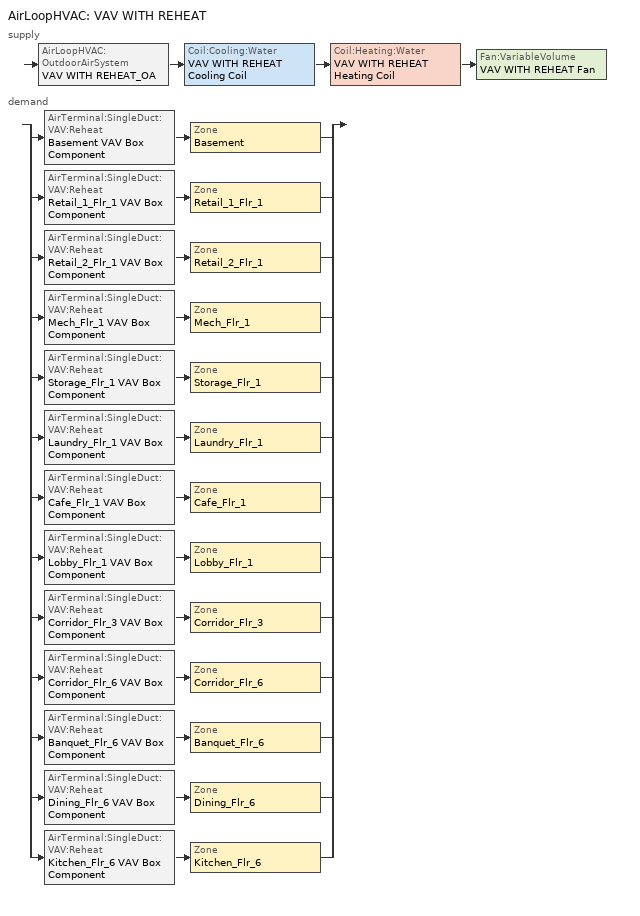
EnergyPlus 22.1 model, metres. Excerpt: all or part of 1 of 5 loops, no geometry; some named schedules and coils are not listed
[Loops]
AirLoopHVAC 'VAV WITH REHEAT'
 supply: AirLoopHVAC:OutdoorAirSystem 'VAV WITH REHEAT_OA' > Coil:Cooling:Water 'VAV WITH REHEAT Cooling Coil' > Coil:Heating:Water 'VAV WITH REHEAT Heating Coil' > Fan:VariableVolume 'VAV WITH REHEAT Fan'
 demand: split
  | AirTerminal:SingleDuct:VAV:Reheat 'Basement VAV Box Component' > Zone 'Basement'
  | AirTerminal:SingleDuct:VAV:Reheat 'Retail_1_Flr_1 VAV Box Component' > Zone 'Retail_1_Flr_1'
  | AirTerminal:SingleDuct:VAV:Reheat 'Retail_2_Flr_1 VAV Box Component' > Zone 'Retail_2_Flr_1'
  | AirTerminal:SingleDuct:VAV:Reheat 'Mech_Flr_1 VAV Box Component' > Zone 'Mech_Flr_1'
  | AirTerminal:SingleDuct:VAV:Reheat 'Storage_Flr_1 VAV Box Component' > Zone 'Storage_Flr_1'
  | AirTerminal:SingleDuct:VAV:Reheat 'Laundry_Flr_1 VAV Box Component' > Zone 'Laundry_Flr_1'
  | AirTerminal:SingleDuct:VAV:Reheat 'Cafe_Flr_1 VAV Box Component' > Zone 'Cafe_Flr_1'
  | AirTerminal:SingleDuct:VAV:Reheat 'Lobby_Flr_1 VAV Box Component' > Zone 'Lobby_Flr_1'
  | AirTerminal:SingleDuct:VAV:Reheat 'Corridor_Flr_3 VAV Box Component' > Zone 'Corridor_Flr_3'
  | AirTerminal:SingleDuct:VAV:Reheat 'Corridor_Flr_6 VAV Box Component' > Zone 'Corridor_Flr_6'
  | AirTerminal:SingleDuct:VAV:Reheat 'Banquet_Flr_6 VAV Box Component' > Zone 'Banquet_Flr_6'
  | AirTerminal:SingleDuct:VAV:Reheat 'Dining_Flr_6 VAV Box Component' > Zone 'Dining_Flr_6'
  | AirTerminal:SingleDuct:VAV:Reheat 'Kitchen_Flr_6 VAV Box Component' > Zone 'Kitchen_Flr_6'
[Refrigeration:Case] Availability Schedule=ALWAYS_ON; Zone=Kitchen_Flr_6; Rated Ambient Temperature {C}=23.88; Rated Ambient Relative Humidity {percent}=55; Latent Case Credit Curve Type=CaseTemperatureMethod; Case Lighting Schedule=walkin_occ_lght_SCH_2; Fraction of Lighting Energy to Case=1; Case Anti-Sweat Heater Power per Unit Length {W/m}=0; Minimum Anti-Sweat Heater Power per Unit Length {W/m}=0; Anti-Sweat Heater Control Type=None; Humidity at Zero Anti-Sweat Heater Energy {percent}=0; Case Height {m}=0; Defrost Energy Correction Curve Type=None
Name | Rated Total Cooling Capacity per Unit Length {W/m} | Rated Latent Heat Ratio | Rated Runtime Fraction | Case Length {m} | Case Operating Temperature {C} | Latent Case Credit Curve | Standard Case Fan Power per Unit Length {W/m} | Operating Case Fan Power per Unit Length {W/m} | Standard Case Lighting Power per Unit Length {W/m} | Fraction of Anti-Sweat Heater Energy to Case | Case Defrost Power per Unit Length {W/m} | Case Defrost Type | Case Defrost Schedule | Case Defrost Drip-Down Schedule | Under Case HVAC Return Air Fraction | Refrigerated Case Restocking Schedule | Case Credit Fraction Schedule
Kitchen_Flr_6_Case:1_WALKINFREEZER | 367 | 0.1 | 0.4 | 7.32 | -23 | Kitchen_Flr_6_Case:1_WALKINFREEZERSingleShelfHorizontal_LatentEnergyMult | 9.71429 | 9.71429 | 16.4 | 0 | 273 | ELECTRIC | Kitchen_Flr_6_Case:1_WALKINFREEZER_CaseDefrost2aDaySched | Kitchen_Flr_6_Case:1_WALKINFREEZER_CaseDripDown2aDaySched | 0 | Kitchen_Flr_6_Case:1_WALKINFREEZER_WalkInStockingSched | Kitchen_Flr_6_Case:1_WALKINFREEZER_CaseCreditReduxSched
Kitchen_Flr_6_Case:2_SELFCONTAINEDDISPLAYCASE | 734 | 0.08 | 0.85 | 3.66 | 2 | Kitchen_Flr_6_Case:2_SELFCONTAINEDDISPLAYCASEMultiShelfVertical_LatentEnergyMult | 15.7143 | 15.7143 | 33 | 0.2 | 0 | NONE |  |  | 0.05 | Kitchen_Flr_6_Case:2_SELFCONTAINEDDISPLAYCASE_CaseStockingSched
[Refrigeration:CompressorRack] Heat Rejection Location=ZONE; Design Condenser Fan Power {W}=350; Condenser Type=AIRCOOLED
Name | Design Compressor Rack COP {W/W} | Compressor Rack COP Function of Temperature Curve | Condenser Fan Power Function of Temperature Curve | Refrigeration Case Name or WalkIn Name or CaseAndWalkInList
RACK1 | 2.32 | RACK1_RackCOPfTCurve | RACK1_RackCondFanCurve2 | Kitchen_Flr_6_Case:1_WALKINFREEZER
RACK2 | 6.98 | RACK2_RackCOPfTCurve |  | Kitchen_Flr_6_Case:2_SELFCONTAINEDDISPLAYCASE
[EnergyManagementSystem:Sensor]
Name | Output:Variable or Output:Meter Index Key | Output:Variable or Output:Meter
vav_with_reheat_OA_VRP | VAV WITH REHEAT | Air System Outdoor Air Mechanical Ventilation Requested Mass Flow Rate
vav_with_reheat_OA | VAV WITH REHEAT | Air System Outdoor Air Mass Flow Rate
vav_with_reheat_SUPPLY_FLOW | VAV WITH REHEAT_OA-VAV WITH REHEAT_CoolCNode | System Node Standard Density Volume Flow Rate
[DesignSpecification:ZoneAirDistribution] Zone Air Distribution Effectiveness in Cooling Mode=1; Zone Air Distribution Effectiveness in Heating Mode=1
Name | Minimum Zone Ventilation Efficiency
VAV_Zone_AirDistribution | 0.6
CM DSZAD Building
[ThermostatSetpoint:DualSetpoint] Heating Setpoint Temperature Schedule=HTGSETP_SCH; Cooling Setpoint Temperature Schedule=CLGSETP_SCH
Basement Dual SP Control; Retail_1_Flr_1 Dual SP Control; Retail_2_Flr_1 Dual SP Control; Mech_Flr_1 Dual SP Control; Storage_Flr_1 Dual SP Control; Laundry_Flr_1 Dual SP Control; Cafe_Flr_1 Dual SP Control; Lobby_Flr_1 Dual SP Control; Corridor_Flr_3 Dual SP Control; Corridor_Flr_6 Dual SP Control; Banquet_Flr_6 Dual SP Control; Dining_Flr_6 Dual SP Control; Kitchen_Flr_6 Dual SP Control
[Sizing:System]
VAV WITH REHEAT: Type of Load to Size On=Sensible; Design Outdoor Air Flow Rate {m3/s}=9.3292; Central Heating Maximum System Air Flow Ratio=0.3; Preheat Design Temperature {C}=7; Preheat Design Humidity Ratio {kgWater/kgDryAir}=0.008; Precool Design Temperature {C}=12.8; Precool Design Humidity Ratio {kgWater/kgDryAir}=0.008; Central Cooling Design Supply Air Temperature {C}=12.8; Central Heating Design Supply Air Temperature {C}=16.7; Type of Zone Sum to Use=Coincident; 100% Outdoor Air in Cooling=No; 100% Outdoor Air in Heating=No; Central Cooling Design Supply Air Humidity Ratio {kgWater/kgDryAir}=0.0085; Central Heating Design Supply Air Humidity Ratio {kgWater/kgDryAir}=0.008; Cooling Supply Air Flow Rate Method=DesignDay; Cooling Supply Air Flow Rate {m3/s}=0; Heating Supply Air Flow Rate Method=DesignDay; Heating Supply Air Flow Rate {m3/s}=0; System Outdoor Air Method=ZoneSum
[AirLoopHVAC]
VAV WITH REHEAT: Design Supply Air Flow Rate {m3/s}=AUTOSIZE
[SetpointManager:Warmest]
VAV WITH REHEAT Supply Air Temperature Manager: Control Variable=Temperature; HVAC Air Loop=VAV WITH REHEAT; Minimum Setpoint Temperature {C}=12.8; Maximum Setpoint Temperature {C}=15.6; Strategy=MaximumTemperature; Setpoint Node or NodeList=VAV WITH REHEAT Supply Equipment Outlet Node
[SetpointManager:MixedAir] Control Variable=Temperature
Name | Setpoint Node or NodeList
VAV WITH REHEAT_CoolC SAT Manager | VAV WITH REHEAT_CoolC-VAV WITH REHEAT_HeatCNode
VAV WITH REHEAT_HeatC MixedAir Manager | VAV WITH REHEAT_HeatC-VAV WITH REHEAT FanNode
VAV WITH REHEAT_OAMixed Air Temp Manager | VAV WITH REHEAT_OA-VAV WITH REHEAT_CoolCNode
[Controller:OutdoorAir]
VAV WITH REHEAT_OA_Controller: Minimum Outdoor Air Flow Rate {m3/s}=0; Maximum Outdoor Air Flow Rate {m3/s}=AUTOSIZE; Economizer Control Type=DifferentialDryBulb; Economizer Control Action Type=ModulateFlow; Economizer Maximum Limit Enthalpy {J/kg}=64000; Lockout Type=LockoutWithHeating; Minimum Limit Type=FixedMinimum; Minimum Outdoor Air Schedule=MinOA_MotorizedDamper_Sched; Maximum Fraction of Outdoor Air Schedule=VAV WITH REHEAT Max OA Fraction; Mechanical Ventilation Controller=VAV WITH REHEAT_DCV
[Fan:VariableVolume]
VAV WITH REHEAT Fan: Availability Schedule=HVACOperationSchd; Fan Total Efficiency=0.6201; Pressure Rise {Pa}=1389.42; Maximum Flow Rate {m3/s}=AUTOSIZE; Fan Power Minimum Flow Rate Input Method=FixedFlowRate; Fan Power Minimum Air Flow Rate {m3/s}=0; Motor Efficiency=0.954; Motor In Airstream Fraction=1; Fan Power Coefficient 1=0.0408; Fan Power Coefficient 2=0.088; Fan Power Coefficient 3=-0.0729; Fan Power Coefficient 4=0.9437; Fan Power Coefficient 5=0
[Controller:MechanicalVentilation]
VAV WITH REHEAT_DCV: Availability Schedule=ALWAYS_ON; Demand Controlled Ventilation=Yes; System Outdoor Air Method=Standard62.1VentilationRateProcedure; Zone 1=Basement; Design Specification Outdoor Air Object Name 1=SZ DSOA Basement; Design Specification Zone Air Distribution Object Name 1=CM DSZAD Building; Zone 2=Retail_1_Flr_1; Design Specification Outdoor Air Object Name 2=SZ DSOA Retail_1_Flr_1; Design Specification Zone Air Distribution Object Name 2=CM DSZAD Building; Zone 3=Retail_2_Flr_1; Design Specification Outdoor Air Object Name 3=SZ DSOA Retail_2_Flr_1; Design Specification Zone Air Distribution Object Name 3=CM DSZAD Building; Zone 4=Mech_Flr_1; Design Specification Outdoor Air Object Name 4=SZ DSOA Mech_Flr_1; Design Specification Zone Air Distribution Object Name 4=CM DSZAD Building; Zone 5=Storage_Flr_1; Design Specification Outdoor Air Object Name 5=SZ DSOA Storage_Flr_1; Design Specification Zone Air Distribution Object Name 5=CM DSZAD Building; Zone 6=Laundry_Flr_1; Design Specification Outdoor Air Object Name 6=SZ DSOA Laundry_Flr_1; Design Specification Zone Air Distribution Object Name 6=CM DSZAD Building; Zone 7=Cafe_Flr_1; Design Specification Outdoor Air Object Name 7=SZ DSOA Cafe_Flr_1; Design Specification Zone Air Distribution Object Name 7=CM DSZAD Building; Zone 8=Lobby_Flr_1; Design Specification Outdoor Air Object Name 8=SZ DSOA Lobby_Flr_1; Design Specification Zone Air Distribution Object Name 8=CM DSZAD Building; Zone 9=Corridor_Flr_3; Design Specification Outdoor Air Object Name 9=SZ DSOA Corridor_Flr_3; Design Specification Zone Air Distribution Object Name 9=CM DSZAD Building; Zone 10=Corridor_Flr_6; Design Specification Outdoor Air Object Name 10=SZ DSOA Corridor_Flr_6; Design Specification Zone Air Distribution Object Name 10=CM DSZAD Building; Zone 11=Banquet_Flr_6; Design Specification Outdoor Air Object Name 11=SZ DSOA Banquet_Flr_6; Design Specification Zone Air Distribution Object Name 11=CM DSZAD Building; Zone 12=Dining_Flr_6; Design Specification Outdoor Air Object Name 12=SZ DSOA Dining_Flr_6; Design Specification Zone Air Distribution Object Name 12=CM DSZAD Building; Zone 13=Kitchen_Flr_6; Design Specification Outdoor Air Object Name 13=SZ DSOA Kitchen_Flr_6; Design Specification Zone Air Distribution Object Name 13=CM DSZAD Building
[Coil:Cooling:Water]
VAV WITH REHEAT Cooling Coil: Availability Schedule=Always_On; Design Water Flow Rate {m3/s}=Autosize; Design Air Flow Rate {m3/s}=Autosize; Design Inlet Water Temperature {C}=Autosize; Design Inlet Air Temperature {C}=Autosize; Design Outlet Air Temperature {C}=Autosize; Design Inlet Air Humidity Ratio {kgWater/kgDryAir}=Autosize; Design Outlet Air Humidity Ratio {kgWater/kgDryAir}=Autosize; Type of Analysis=SimpleAnalysis; Heat Exchanger Configuration=CrossFlow
[Controller:WaterCoil] Control Variable=Temperature; Actuator Variable=FLOW; Maximum Actuated Flow {m3/s}=AUTOSIZE; Minimum Actuated Flow {m3/s}=0
Name | Action | Controller Convergence Tolerance {deltaC}
VAV WITH REHEAT_CoolC_Controller | REVERSE
VAV WITH REHEAT_HeatC_Controller | NORMAL | 0.0001
[Coil:Heating:Water]
VAV WITH REHEAT Heating Coil: Availability Schedule=Always_On; U-Factor Times Area Value {W/K}=AUTOSIZE; Maximum Water Flow Rate {m3/s}=AUTOSIZE; Performance Input Method=UFactorTimesAreaAndDesignWaterFlowRate; Rated Capacity {W}=AUTOSIZE; Rated Inlet Water Temperature {C}=82.22; Rated Inlet Air Temperature {C}=2.8; Rated Outlet Water Temperature {C}=54.44; Rated Outlet Air Temperature {C}=12.8
[Sizing:Zone] Zone Cooling Design Supply Air Temperature Input Method=SupplyAirTemperature; Zone Cooling Design Supply Air Temperature {C}=12.8; Zone Heating Design Supply Air Temperature Input Method=SupplyAirTemperature; Zone Heating Design Supply Air Temperature {C}=40; Zone Cooling Design Supply Air Humidity Ratio {kg-H2O/kg-air}=0.0085; Zone Heating Design Supply Air Humidity Ratio {kgWater/kgDryAir}=0.008; Cooling Design Air Flow Rate {m3/s}=0; Cooling Minimum Air Flow Fraction=0; Heating Design Air Flow Method=DesignDay; Heating Design Air Flow Rate {m3/s}=0; Design Specification Zone Air Distribution Object=VAV_Zone_AirDistribution
Name | Design Specification Outdoor Air Object | Cooling Design Air Flow Method | Cooling Minimum Air Flow {m3/s}
Basement | SZ DSOA Basement | DesignDay
Retail_1_Flr_1 | SZ DSOA Retail_1_Flr_1 | DesignDay
Retail_2_Flr_1 | SZ DSOA Retail_2_Flr_1 | DesignDay
Mech_Flr_1 | SZ DSOA Mech_Flr_1 | DesignDay
Storage_Flr_1 | SZ DSOA Storage_Flr_1 | DesignDay
Laundry_Flr_1 | SZ DSOA Laundry_Flr_1 | DesignDayWithLimit | 0
Cafe_Flr_1 | SZ DSOA Cafe_Flr_1 | DesignDay
Lobby_Flr_1 | SZ DSOA Lobby_Flr_1 | DesignDay
Corridor_Flr_3 | SZ DSOA Corridor_Flr_3 | DesignDay
Corridor_Flr_6 | SZ DSOA Corridor_Flr_6 | DesignDay
Banquet_Flr_6 | SZ DSOA Banquet_Flr_6 | DesignDay
Dining_Flr_6 | SZ DSOA Dining_Flr_6 | DesignDay
Kitchen_Flr_6 | SZ DSOA Kitchen_Flr_6 | DesignDayWithLimit | 0.141584
[DesignSpecification:OutdoorAir]
Name | Outdoor Air Method | Outdoor Air Flow per Zone Floor Area {m3/s-m2} | Outdoor Air Flow per Person {m3/s-person}
SZ DSOA Basement | Flow/Area | 0.0004318
SZ DSOA Retail_1_Flr_1; SZ DSOA Retail_2_Flr_1 | Flow/Area | 0.0011811
SZ DSOA Mech_Flr_1; SZ DSOA Laundry_Flr_1 | Flow/Area | 0
SZ DSOA Storage_Flr_1 | Flow/Area | 0.000609599
SZ DSOA Cafe_Flr_1 | Sum | 0.000914399 | 0.00353961
SZ DSOA Lobby_Flr_1 | Flow/Area | 0.0014478
SZ DSOA Corridor_Flr_3; SZ DSOA Corridor_Flr_6 | Flow/Area | 0.0003048
SZ DSOA Banquet_Flr_6; SZ DSOA Dining_Flr_6 | Flow/Area | 0.0035814
SZ DSOA Kitchen_Flr_6 | Flow/Area | 0.003556
[ZoneControl:Thermostat] Control Type Schedule=Dual Zone Control Type Sched
Name | Zone or ZoneList | Control 1
Basement Thermostat | Basement | Basement Dual SP Control
Retail_1_Flr_1 Thermostat | Retail_1_Flr_1 | Retail_1_Flr_1 Dual SP Control
Retail_2_Flr_1 Thermostat | Retail_2_Flr_1 | Retail_2_Flr_1 Dual SP Control
Mech_Flr_1 Thermostat | Mech_Flr_1 | Mech_Flr_1 Dual SP Control
Storage_Flr_1 Thermostat | Storage_Flr_1 | Storage_Flr_1 Dual SP Control
Laundry_Flr_1 Thermostat | Laundry_Flr_1 | Laundry_Flr_1 Dual SP Control
Cafe_Flr_1 Thermostat | Cafe_Flr_1 | Cafe_Flr_1 Dual SP Control
Lobby_Flr_1 Thermostat | Lobby_Flr_1 | Lobby_Flr_1 Dual SP Control
Corridor_Flr_3 Thermostat | Corridor_Flr_3 | Corridor_Flr_3 Dual SP Control
Corridor_Flr_6 Thermostat | Corridor_Flr_6 | Corridor_Flr_6 Dual SP Control
Banquet_Flr_6 Thermostat | Banquet_Flr_6 | Banquet_Flr_6 Dual SP Control
Dining_Flr_6 Thermostat | Dining_Flr_6 | Dining_Flr_6 Dual SP Control
Kitchen_Flr_6 Thermostat | Kitchen_Flr_6 | Kitchen_Flr_6 Dual SP Control
[Zone equipment]
Basement: Basement VAV Box Component
Retail_1_Flr_1: Retail_1_Flr_1 VAV Box Component
Retail_2_Flr_1: Retail_2_Flr_1 VAV Box Component
Mech_Flr_1: Mech_Flr_1 VAV Box Component
Storage_Flr_1: Storage_Flr_1 VAV Box Component
Laundry_Flr_1: Laundry_Flr_1 Exhaust Fan, Laundry_Flr_1 VAV Box Component
Cafe_Flr_1: Cafe_Flr_1 VAV Box Component
Lobby_Flr_1: Lobby_Flr_1 Exhaust Fan, Lobby_Flr_1 VAV Box Component
Corridor_Flr_3: Corridor_Flr_3 VAV Box Component
Corridor_Flr_6: Corridor_Flr_6 VAV Box Component
Banquet_Flr_6: Banquet_Flr_6 Exhaust Fan, Banquet_Flr_6 VAV Box Component
Dining_Flr_6: Dining_Flr_6 Exhaust Fan, Dining_Flr_6 VAV Box Component
Kitchen_Flr_6: Kitchen_Flr_6 Exhaust Fan, Kitchen_Flr_6 VAV Box Component
[AirTerminal:SingleDuct:VAV:Reheat] Availability Schedule=ALWAYS_ON; Maximum Air Flow Rate {m3/s}=AUTOSIZE; Zone Minimum Air Flow Input Method=Constant; Maximum Hot Water or Steam Flow Rate {m3/s}=AUTOSIZE; Minimum Hot Water or Steam Flow Rate {m3/s}=0; Convergence Tolerance=0.001; Damper Heating Action=ReverseWithLimits; Maximum Flow Fraction During Reheat=0.5; Maximum Reheat Air Temperature {C}=40
Name | Constant Minimum Air Flow Fraction | Reheat Coil
Basement VAV Box Component | 0.598 | Basement VAV Box Reheat Coil
Retail_1_Flr_1 VAV Box Component | 0.388 | Retail_1_Flr_1 VAV Box Reheat Coil
Retail_2_Flr_1 VAV Box Component | 0.633 | Retail_2_Flr_1 VAV Box Reheat Coil
Mech_Flr_1 VAV Box Component | 0.01 | Mech_Flr_1 VAV Box Reheat Coil
Storage_Flr_1 VAV Box Component | 0.893 | Storage_Flr_1 VAV Box Reheat Coil
Laundry_Flr_1 VAV Box Component | 0.01 | Laundry_Flr_1 VAV Box Reheat Coil
Cafe_Flr_1 VAV Box Component | 0.739 | Cafe_Flr_1 VAV Box Reheat Coil
Lobby_Flr_1 VAV Box Component | 0.629 | Lobby_Flr_1 VAV Box Reheat Coil
Corridor_Flr_3 VAV Box Component | 0.636 | Corridor_Flr_3 VAV Box Reheat Coil
Corridor_Flr_6 VAV Box Component | 0.299 | Corridor_Flr_6 VAV Box Reheat Coil
Banquet_Flr_6 VAV Box Component | 0.848 | Banquet_Flr_6 VAV Box Reheat Coil
Dining_Flr_6 VAV Box Component | 0.807 | Dining_Flr_6 VAV Box Reheat Coil
Kitchen_Flr_6 VAV Box Component | 0.256 | Kitchen_Flr_6 VAV Box Reheat Coil
[Fan:ZoneExhaust]
Name | Availability Schedule | Fan Total Efficiency | Pressure Rise {Pa} | Maximum Flow Rate {m3/s} | Balanced Exhaust Fraction Schedule
Laundry_Flr_1 Exhaust Fan | Hours_of_operation | 0.385 | 125 | 0.235974 | Laundry_Flr_1 Exhaust Fan Balanced Exhaust Fraction Schedule
Lobby_Flr_1 Exhaust Fan | Hours_of_operation | 1 | 0 | 0.235974
Banquet_Flr_6 Exhaust Fan; Dining_Flr_6 Exhaust Fan | Kitchen_Exhaust_SCH | 1 | 0 | 0.873103
Kitchen_Flr_6 Exhaust Fan | Kitchen_Exhaust_SCH | 0.385 | 125 | 1.88779 | Kitchen Exhaust Fan Balanced Exhaust Fraction Schedule
[WaterHeater:Mixed] Deadband Temperature Difference {deltaC}=2; Maximum Temperature Limit {C}=82.2222; Heater Control Type=Cycle; Heater Minimum Capacity {W}=0; Off Cycle Parasitic Heat Fraction to Tank=0; Ambient Temperature Indicator=Zone
Name | Tank Volume {m3} | Setpoint Temperature Schedule | Heater Maximum Capacity {W} | Heater Fuel Type | Heater Thermal Efficiency | Off Cycle Parasitic Fuel Type | Ambient Temperature Zone | Off Cycle Loss Coefficient to Ambient Temperature {W/K} | On Cycle Loss Coefficient to Ambient Temperature {W/K} | Peak Use Flow Rate {m3/s} | Use Flow Rate Fraction Schedule | Cold Water Supply Temperature Schedule
SWH Booster E Water Heater | 0.0227125 | Booster Water Setpoint Temp Schedule | 8000 | Electricity | 1 | Electricity | KITCHEN_FLR_6 | 1.05316 | 1.05316 | 8.391e-05 | BLDG_SWH_SCH | Booster Water Inlet Temp Schedule
SWH Laundry G Water Heater | 1.13562 | Laundry Setpoint Temp Schedule | 163316 | NaturalGas | 0.803989 | NaturalGas | BASEMENT | 11.2541 | 11.2541 | 0.000516 | LAUNDRY_SWH_SCH
[Schedule:Compact]
walkin_occ_lght_SCH_2: Through: 12/31, For: Weekdays, Until: 1:00, 0.104, Until: 2:00, 0.078, Until: 5:00, 0.052, Until: 6:00, 0.104, Until: 7:00, 0.208, Until: 8:00, 0.26, Until: 10:00, 0.208, Until: 18:00, 0.13, Until: 19:00, 0.312, Until: 20:00, 0.416, Until: 21:00, 0.468, Until: 22:00, 0.416, Until: 23:00, 0.312, Until: 24:00, 0.156, For: Saturday, Until: 2:00, 0.104, Until: 6:00, 0.052, Until: 8:00, 0.156, Until: 10:00, 0.208, Until: 11:00, 0.156, Until: 18:00, 0.13, Until: 19:00, 0.312, Until: 22:00, 0.364, Until: 23:00, 0.312, Until: 24:00, 0.156, For: SummerDesignDay, Until: 24:00, 1, For: WinterDesignDay, Until: 24:00, 0, For: Sunday Holidays AllOtherDays, Until: 2:00, 0.156, Until: 6:00, 0.104, Until: 7:00, 0.156, Until: 9:00, 0.208, Until: 13:00, 0.156, Until: 18:00, 0.104, Until: 19:00, 0.26, Until: 20:00, 0.364, Until: 21:00, 0.416, Until: 22:00, 0.312, Until: 23:00, 0.26, Until: 24:00, 0.156
Kitchen_Exhaust_SCH: Through: 12/31, For: AllDays, Until: 07:00, 0, Until: 24:00, 1
Booster Water Inlet Temp Schedule: THROUGH: 12/31, FOR: AllDays, UNTIL: 24:00, 60
Booster Water Setpoint Temp Schedule; Laundry Setpoint Temp Schedule: THROUGH: 12/31, FOR: AllDays, UNTIL: 24:00, 82.22
LAUNDRY_SWH_SCH: THROUGH: 12/31, FOR: AllDays, UNTIL: 17:00, 0, UNTIL: 24:00, 1
BLDG_SWH_SCH: Through: 12/31, For: Weekdays SummerDesignDay, Until: 01:00, 0.2, Until: 04:00, 0.15, Until: 05:00, 0.2, Until: 06:00, 0.25, Until: 07:00, 0.5, Until: 08:00, 0.6, Until: 09:00, 0.55, Until: 10:00, 0.45, Until: 11:00, 0.4, Until: 12:00, 0.45, Until: 13:00, 0.4, Until: 14:00, 0.35, Until: 17:00, 0.3, Until: 18:00, 0.4, Until: 19:00, 0.55, Until: 20:00, 0.6, Until: 21:00, 0.5, Until: 22:00, 0.55, Until: 23:00, 0.45, Until: 24:00, 0.25, For: Saturday WinterDesignDay, Until: 01:00, 0.2, Until: 04:00, 0.15, Until: 05:00, 0.2, Until: 06:00, 0.25, Until: 07:00, 0.4, Until: 10:00, 0.5, Until: 11:00, 0.45, Until: 13:00, 0.5, Until: 14:00, 0.45, Until: 16:00, 0.4, Until: 17:00, 0.35, Until: 18:00, 0.4, Until: 20:00, 0.55, Until: 21:00, 0.5, Until: 22:00, 0.55, Until: 23:00, 0.4, Until: 24:00, 0.3, For: Sunday Holidays AllOtherDays, Until: 01:00, 0.25, Until: 05:00, 0.2, Until: 06:00, 0.3, Until: 09:00, 0.5, Until: 10:00, 0.55, Until: 12:00, 0.5, Until: 14:00, 0.4, Until: 17:00, 0.3, Until: 18:00, 0.4, Until: 20:00, 0.5, Until: 21:00, 0.4, Until: 22:00, 0.5, Until: 23:00, 0.4, Until: 24:00, 0.2
Hours_of_operation; ALWAYS_ON; HVACOperationSchd; MinOA_MotorizedDamper_Sched; Laundry_Flr_1 Exhaust Fan Balanced Exhaust Fraction Schedule: Through: 12/31, For: AllDays, Until: 24:00, 1
Dual Zone Control Type Sched: Through: 12/31, For: AllDays, Until: 24:00, 4
Kitchen_Flr_6_Case:1_WALKINFREEZER_CaseDefrost2aDaySched: Through: 12/31, For:AllDays, Interpolate:Average, Until: 11:00, 0, Until: 11:20, 1, Until: 23:00, 0, Until: 23:20, 1, Until: 24:00, 0
Kitchen_Flr_6_Case:1_WALKINFREEZER_CaseDripDown2aDaySched: Through: 12/31, For:AllDays, Interpolate:Average, Until: 11:00, 0, Until: 11:30, 1, Until: 23:00, 0, Until: 23:30, 1, Until: 24:00, 0
Kitchen_Flr_6_Case:1_WALKINFREEZER_WalkInStockingSched: Through: 12/31, For: Tuesday Friday, Until: 4:00, 0, Until: 5:00, 725, Until: 6:00, 417, Until: 7:00, 290, Until: 24:00, 0, For: AllOtherDays, Until: 4:00, 0, Until: 5:00, 125, Until: 6:00, 117, Until: 7:00, 90, Until: 19:00, 0, Until: 20:00, 125, Until: 21:00, 117, Until: 22:00, 90, Until: 24:00, 0
Kitchen_Flr_6_Case:1_WALKINFREEZER_CaseCreditReduxSched: Through: 12/31, For:AllDays, Interpolate:No, Until: 7:00, 0.2, Until: 21:00, 0.4, Until: 24:00, 0.2
Kitchen_Flr_6_Case:2_SELFCONTAINEDDISPLAYCASE_CaseStockingSched: Through: 12/31, For:AllDays, Until: 6:00, 0, Until: 7:00, 50, Until: 9:00, 70, Until: 10:00, 80, Until: 11:00, 70, Until: 13:00, 50, Until: 14:00, 80, Until: 15:00, 90, Until: 16:00, 80, Until: 24:00, 0
Kitchen Exhaust Fan Balanced Exhaust Fraction Schedule: Through: 12/31, For: AllDays, Until: 07:00, 0, Until: 24:00, 0.925
[Schedule:Constant]
VAV WITH REHEAT Max OA Fraction: Hourly Value=1
[Curve:Quadratic]
Name | Coefficient1 Constant | Coefficient2 x | Coefficient3 x**2 | Minimum Value of x | Maximum Value of x
RACK1_RackCOPfTCurve | 1.7603 | -0.0377 | 0.0004 | 10 | 35
RACK1_RackCondFanCurve2 | 0 | 0.0286 | 0 | 0 | 35
RACK2_RackCOPfTCurve | 1 | 0 | 0 | 0 | 50
[Curve:Cubic] Minimum Value of x=-35; Maximum Value of x=20
Name | Coefficient1 Constant | Coefficient2 x | Coefficient3 x**2 | Coefficient4 x**3
Kitchen_Flr_6_Case:1_WALKINFREEZERSingleShelfHorizontal_LatentEnergyMult | 0.0236 | 0.0006 | 0 | 0
Kitchen_Flr_6_Case:2_SELFCONTAINEDDISPLAYCASEMultiShelfVertical_LatentEnergyMult | 0.0265263 | 0.00107803 | 6.02558e-05 | 1.23732e-06
